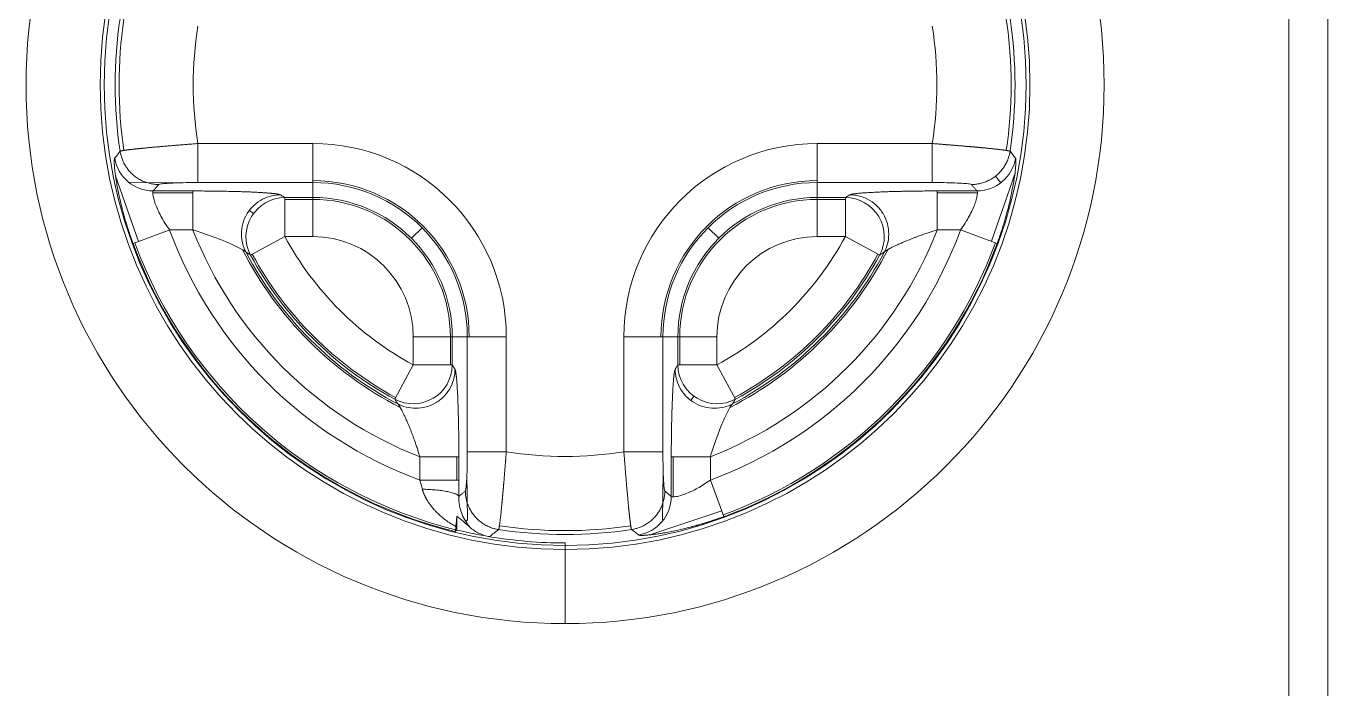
# Model space of a CAD drawing. Header units: millimetres. Extents: x 409 to 1151, y 1574 to 2099.
# Drawn here: x 667.93 to 684.74, y 1914.9 to 1923.46 of the extents above; entities that cross this region are included whole.
import ezdxf

# ---------------------------------------------------------------- set-up
doc = ezdxf.new("R2010")
doc.units = ezdxf.units.MM
doc.layers.add('core', color=7, linetype='Continuous', lineweight=20)

msp = doc.modelspace()

# ---------------------------------------------------------------- linework, layer by layer
at = {"layer": 'core', "linetype": 'Continuous'}
for p, q in [((684.233, 1906.561), (684.233, 1957.011)), ((684.738, 1957.011), (684.738, 1906.561)), ((671.634, 1921.947), (670.15, 1921.947)), ((671.634, 1921.443), (671.634, 1921.947)), ((678.146, 1921.443), (678.146, 1921.947)), ((679.63, 1921.947), (678.146, 1921.947)), ((669.087, 1921.53), (669.385, 1920.683)), ((680.698, 1921.563), (680.393, 1920.684)), ((680.446, 1921.525), (680.515, 1921.44)), ((669.265, 1921.44), (669.269, 1921.445)), ((669.87, 1921.438), (669.269, 1921.445)), ((669.573, 1921.334), (670.086, 1921.334)), ((670.086, 1921.334), (670.086, 1920.83)), ((671.634, 1921.443), (670.15, 1921.443)), ((671.634, 1921.443), (671.634, 1921.25)), ((679.63, 1921.443), (678.146, 1921.443)), ((678.146, 1921.25), (678.146, 1921.443)), ((679.694, 1921.334), (680.207, 1921.334)), ((670.086, 1921.309), (669.567, 1921.309)), ((671.272, 1921.25), (671.634, 1921.25)), ((671.272, 1921.25), (671.272, 1920.746)), ((671.272, 1921.225), (671.634, 1921.225)), ((671.634, 1921.25), (671.634, 1920.746)), ((678.146, 1921.25), (678.508, 1921.25)), ((678.146, 1921.25), (678.146, 1920.746)), ((678.146, 1921.225), (678.508, 1921.225)), ((678.566, 1921.284), (678.508, 1921.25)), ((678.508, 1921.25), (678.508, 1920.746)), ((680.213, 1921.309), (679.694, 1921.309)), ((670.868, 1921.044), (670.814, 1921.082)), ((669.313, 1920.657), (669.786, 1920.83)), ((669.786, 1920.83), (670.086, 1920.83)), ((673.044, 1920.859), (672.907, 1920.723)), ((676.736, 1920.859), (676.873, 1920.723)), ((679.994, 1920.83), (679.694, 1920.83)), ((680.467, 1920.657), (679.994, 1920.83)), ((670.829, 1920.506), (671.272, 1920.746)), ((671.272, 1920.746), (671.634, 1920.746)), ((678.146, 1920.746), (678.508, 1920.746)), ((678.951, 1920.506), (678.508, 1920.746)), ((673.434, 1919.45), (672.93, 1919.45)), ((672.93, 1919.45), (672.93, 1919.087)), ((673.409, 1919.45), (673.409, 1919.087)), ((673.627, 1919.45), (673.434, 1919.45)), ((673.434, 1919.45), (673.434, 1919.087)), ((673.627, 1917.965), (673.627, 1919.45)), ((674.131, 1919.45), (673.627, 1919.45)), ((674.131, 1917.965), (674.131, 1919.45)), ((675.649, 1919.45), (676.153, 1919.45)), ((675.649, 1919.45), (675.649, 1917.965)), ((676.346, 1919.45), (676.153, 1919.45)), ((676.153, 1919.45), (676.153, 1917.965)), ((676.346, 1919.087), (676.346, 1919.45)), ((676.346, 1919.45), (676.85, 1919.45)), ((676.371, 1919.087), (676.371, 1919.45)), ((676.85, 1919.087), (676.85, 1919.45)), ((672.691, 1918.644), (672.93, 1919.087)), ((673.434, 1919.087), (672.93, 1919.087)), ((673.469, 1919.03), (673.434, 1919.087)), ((676.346, 1919.087), (676.85, 1919.087)), ((677.09, 1918.644), (676.85, 1919.087)), ((676.552, 1918.684), (676.513, 1918.629)), ((673.015, 1917.601), (673.015, 1917.902)), ((673.494, 1917.601), (673.494, 1917.902)), ((673.519, 1917.601), (673.519, 1917.902)), ((676.261, 1917.388), (676.261, 1917.902)), ((676.261, 1917.902), (676.765, 1917.902)), ((676.286, 1917.902), (676.286, 1917.382)), ((676.765, 1917.601), (676.765, 1917.902)), ((673.623, 1917.686), (673.629, 1917.086)), ((676.157, 1917.703), (676.149, 1917.09)), ((676.939, 1917.128), (676.765, 1917.601)), ((673.494, 1917.134), (673.494, 1916.956)), ((676.912, 1917.202), (675.983, 1916.892)), ((673.629, 1917.086), (673.605, 1917.067)), ((676.158, 1917.083), (676.149, 1917.09)), ((674.89, 1916.754), (674.89, 1916.789)), ((674.89, 1916.754), (674.89, 1915.747))]:
    msp.add_line(p, q, dxfattribs=at)
for centre, radius, start, end in [((674.89, 1922.705), 6.959, 90, 270), ((674.89, 1922.705), 6.959, 270, 90), ((674.89, 1922.705), 6.001, 90, 270), ((674.89, 1922.705), 5.951, 90, 270), ((674.89, 1922.705), 6.001, 270, 90), ((674.89, 1922.705), 5.951, 270, 90), ((674.89, 1922.705), 5.808, 171.5011, 188.4989), ((674.89, 1922.705), 5.758, 171.5371, 188.4629), ((674.89, 1922.705), 5.758, 351.5371, 8.4629), ((674.89, 1922.705), 5.808, 351.5011, 8.4989), ((674.89, 1922.705), 4.8, 170.9044, 189.0956), ((674.89, 1922.705), 4.8, 350.9044, 9.0956), ((671.634, 1919.45), 2.497, 360, 90), ((678.146, 1919.45), 2.497, 90, 180), ((671.634, 1919.45), 2.018, 0, 90), ((671.634, 1919.45), 1.993, 360, 90), ((678.146, 1919.45), 2.018, 90, 180), ((678.146, 1919.45), 1.993, 90, 180), ((671.634, 1919.45), 1.8, 0, 90), ((671.634, 1919.45), 1.775, 0, 90), ((678.146, 1919.45), 1.8, 90, 180), ((678.146, 1919.45), 1.775, 90, 180), ((674.89, 1922.705), 5.438, 200.1702, 249.8298), ((674.89, 1922.705), 5.157, 201.3215, 248.6785), ((674.89, 1922.705), 5.157, 291.3215, 338.6785), ((674.89, 1922.705), 5.438, 290.1702, 339.8299), ((674.89, 1922.705), 5.942, 200.1702, 256.1599), ((674.89, 1922.705), 5.917, 200.1702, 256.1695), ((674.89, 1922.705), 4.115, 208.441, 241.559), ((671.634, 1919.45), 1.296, 0, 90), ((674.89, 1922.705), 4.115, 298.441, 331.559), ((678.146, 1919.45), 1.296, 90, 180), ((674.89, 1922.705), 5.917, 290.1702, 339.8298), ((674.89, 1922.705), 5.942, 290.1702, 339.8298), ((674.89, 1922.705), 4.678, 207.0733, 242.9272), ((674.89, 1922.705), 4.653, 207.6442, 242.3558), ((674.89, 1922.705), 4.618, 208.441, 241.559), ((674.89, 1922.705), 4.593, 208.441, 241.559), ((674.89, 1922.705), 4.678, 297.0733, 332.9272), ((674.89, 1922.705), 4.653, 297.6442, 332.3558), ((674.89, 1922.705), 4.593, 298.441, 331.559), ((674.89, 1922.705), 4.618, 298.441, 331.559), ((674.89, 1922.705), 4.8, 260.9044, 279.0956), ((674.89, 1922.705), 5.917, 256.3499, 260.5098), ((674.89, 1922.705), 5.808, 261.5011, 278.4989), ((674.89, 1922.705), 5.758, 261.5371, 278.4629), ((674.89, 1922.705), 5.917, 260.5098, 270)]:
    msp.add_arc(centre, radius, start, end, dxfattribs=at)
for centre, major_axis, ratio, start_param, end_param in [((669.573, 1921.838), (0.384, -0.327), 0.997643, 4.009004, 5.415774), ((680.207, 1921.838), (-0.384, -0.327), 0.997643, 0.867412, 2.274181), ((671.272, 1920.746), (0.258, 0.433), 0.994797, 0.5395, 2.602093), ((678.508, 1920.746), (0.258, -0.433), 0.994797, 0.5395, 2.602093), ((672.93, 1919.087), (-0.433, -0.258), 0.994797, 0.5395, 2.602093), ((676.85, 1919.087), (-0.433, 0.258), 0.994797, 0.5395, 2.602093), ((673.015, 1917.601), (-0.504, 0), 0.00003, 3.193953, 4.712389), ((675.757, 1917.388), (0.327, 0.384), 0.997643, 4.009004, 5.415774)]:
    msp.add_ellipse(centre, major_axis=major_axis, ratio=ratio, start_param=start_param, end_param=end_param, dxfattribs=at)
for points in [[(669.146, 1921.847), (669.122, 1921.817), (669.099, 1921.787), (669.075, 1921.757)], [(680.705, 1921.757), (680.681, 1921.787), (680.658, 1921.817), (680.634, 1921.847)], [(670.15, 1921.443), (670.097, 1921.443), (669.996, 1921.442), (669.854, 1921.438), (669.742, 1921.433), (669.666, 1921.426), (669.646, 1921.42), (669.644, 1921.418)], [(680.136, 1921.418), (680.134, 1921.42), (680.114, 1921.426), (680.039, 1921.433), (679.926, 1921.438), (679.784, 1921.442), (679.683, 1921.443), (679.63, 1921.443)], [(680.207, 1921.334), (680.2, 1921.343), (680.184, 1921.362), (680.16, 1921.389), (680.144, 1921.408), (680.136, 1921.418)], [(671.215, 1921.284), (671.221, 1921.28), (671.234, 1921.273), (671.253, 1921.261), (671.266, 1921.254), (671.272, 1921.25)], [(670.768, 1920.547), (670.775, 1920.542), (670.788, 1920.533), (670.809, 1920.52), (670.822, 1920.51), (670.829, 1920.506)], [(679.012, 1920.547), (679.002, 1920.54), (678.982, 1920.526), (678.961, 1920.513), (678.951, 1920.506)], [(676.311, 1919.03), (676.315, 1919.036), (676.323, 1919.049), (676.334, 1919.068), (676.342, 1919.081), (676.346, 1919.087)], [(672.731, 1918.584), (672.724, 1918.594), (672.711, 1918.614), (672.697, 1918.634), (672.691, 1918.644)], [(677.049, 1918.584), (677.053, 1918.59), (677.062, 1918.604), (677.076, 1918.624), (677.085, 1918.638), (677.09, 1918.644)], [(673.602, 1917.46), (673.605, 1917.462), (673.61, 1917.482), (673.617, 1917.557), (673.623, 1917.669), (673.627, 1917.811), (673.627, 1917.912), (673.627, 1917.965)], [(676.153, 1917.965), (676.153, 1917.912), (676.154, 1917.811), (676.157, 1917.669), (676.163, 1917.557), (676.17, 1917.482), (676.175, 1917.462), (676.178, 1917.46)], [(673.048, 1917.482), (673.043, 1917.502), (673.032, 1917.541), (673.021, 1917.581), (673.015, 1917.601)], [(673.518, 1917.387), (673.518, 1917.422), (673.519, 1917.492), (673.519, 1917.565), (673.519, 1917.601)], [(673.518, 1917.387), (673.527, 1917.395), (673.546, 1917.411), (673.574, 1917.435), (673.593, 1917.451), (673.602, 1917.46)], [(676.178, 1917.46), (676.192, 1917.447), (676.221, 1917.423), (676.248, 1917.399), (676.261, 1917.388)], [(673.494, 1917.134), (673.491, 1917.112), (673.487, 1917.067), (673.482, 1917.022), (673.48, 1916.999)], [(673.665, 1916.988), (673.636, 1917.014), (673.578, 1917.064), (673.521, 1917.111), (673.494, 1917.134)], [(673.494, 1916.956), (673.491, 1916.954), (673.485, 1916.95), (673.477, 1916.943), (673.472, 1916.939), (673.469, 1916.936)], [(673.915, 1916.87), (673.954, 1916.9), (673.993, 1916.931), (674.032, 1916.961)], [(675.748, 1916.961), (675.778, 1916.938), (675.809, 1916.914), (675.839, 1916.891)]]:
    msp.add_open_spline(points, degree=3, dxfattribs=at)
for points, degree, knots in [([(670.15, 1921.947), (670.14, 1921.946), (670.119, 1921.944), (670.088, 1921.942), (670.057, 1921.939), (670.026, 1921.937), (669.996, 1921.934), (669.966, 1921.932), (669.936, 1921.93), (669.906, 1921.927), (669.877, 1921.925), (669.849, 1921.922), (669.82, 1921.92), (669.792, 1921.918), (669.765, 1921.915), (669.738, 1921.913), (669.711, 1921.911), (669.685, 1921.909), (669.66, 1921.906), (669.635, 1921.904), (669.61, 1921.902), (669.587, 1921.9), (669.563, 1921.898), (669.541, 1921.896), (669.518, 1921.894), (669.497, 1921.892), (669.476, 1921.89), (669.458, 1921.888), (669.444, 1921.886), (669.432, 1921.885), (669.421, 1921.884), (669.41, 1921.883), (669.398, 1921.882), (669.388, 1921.881), (669.377, 1921.88), (669.366, 1921.879), (669.356, 1921.878), (669.346, 1921.877), (669.336, 1921.876), (669.327, 1921.875), (669.317, 1921.874), (669.308, 1921.872), (669.299, 1921.871), (669.291, 1921.871), (669.282, 1921.87), (669.274, 1921.869), (669.266, 1921.868), (669.258, 1921.867), (669.25, 1921.866), (669.243, 1921.865), (669.236, 1921.864), (669.229, 1921.863), (669.223, 1921.862), (669.217, 1921.861), (669.21, 1921.86), (669.205, 1921.86), (669.199, 1921.859), (669.194, 1921.858), (669.189, 1921.857), (669.184, 1921.856), (669.18, 1921.856), (669.175, 1921.855), (669.171, 1921.854), (669.168, 1921.853), (669.164, 1921.853), (669.161, 1921.852), (669.158, 1921.851), (669.156, 1921.851), (669.153, 1921.85), (669.151, 1921.849), (669.15, 1921.849), (669.148, 1921.848), (669.147, 1921.848), (669.146, 1921.847), (669.146, 1921.847)], 3, [0, 0, 0, 0, 0.020453, 0.040811, 0.061074, 0.08124, 0.101308, 0.121281, 0.141157, 0.160938, 0.180624, 0.200216, 0.219713, 0.239117, 0.258428, 0.277648, 0.296776, 0.315812, 0.334757, 0.353608, 0.372366, 0.39103, 0.409601, 0.428077, 0.446459, 0.464747, 0.482942, 0.501043, 0.511801, 0.522563, 0.533329, 0.5441, 0.554874, 0.565653, 0.576435, 0.587221, 0.598011, 0.608805, 0.619602, 0.630403, 0.641208, 0.652016, 0.662827, 0.673642, 0.684461, 0.695284, 0.70611, 0.71694, 0.727774, 0.738613, 0.749455, 0.760301, 0.771152, 0.782007, 0.792866, 0.803729, 0.814597, 0.825469, 0.836345, 0.847226, 0.858112, 0.869002, 0.879898, 0.890798, 0.901703, 0.912612, 0.923526, 0.934443, 0.945363, 0.956287, 0.967212, 0.97814, 0.98907, 1, 1, 1, 1]), ([(670.15, 1921.947), (670.15, 1921.915), (670.15, 1921.883), (670.15, 1921.82), (670.15, 1921.789), (670.15, 1921.73), (670.15, 1921.702), (670.15, 1921.648), (670.15, 1921.623), (670.15, 1921.576), (670.15, 1921.555), (670.15, 1921.518), (670.15, 1921.502), (670.15, 1921.475), (670.15, 1921.465), (670.15, 1921.449), (670.15, 1921.444), (670.15, 1921.443)], 3, [0, 0, 0, 0, 0.125, 0.125, 0.25, 0.25, 0.375, 0.375, 0.5, 0.5, 0.625, 0.625, 0.75, 0.75, 0.875, 0.875, 1, 1, 1, 1]), ([(680.634, 1921.847), (680.634, 1921.847), (680.632, 1921.848), (680.629, 1921.849), (680.625, 1921.851), (680.62, 1921.852), (680.614, 1921.853), (680.607, 1921.854), (680.599, 1921.856), (680.59, 1921.857), (680.58, 1921.859), (680.569, 1921.861), (680.557, 1921.862), (680.544, 1921.864), (680.53, 1921.866), (680.516, 1921.867), (680.5, 1921.869), (680.484, 1921.871), (680.467, 1921.873), (680.449, 1921.875), (680.43, 1921.877), (680.41, 1921.879), (680.39, 1921.881), (680.369, 1921.883), (680.347, 1921.885), (680.329, 1921.887), (680.315, 1921.889), (680.305, 1921.89), (680.294, 1921.89), (680.284, 1921.891), (680.274, 1921.892), (680.263, 1921.893), (680.252, 1921.894), (680.241, 1921.895), (680.23, 1921.896), (680.219, 1921.897), (680.208, 1921.899), (680.196, 1921.9), (680.185, 1921.901), (680.173, 1921.902), (680.161, 1921.903), (680.149, 1921.904), (680.137, 1921.905), (680.124, 1921.906), (680.112, 1921.907), (680.1, 1921.908), (680.087, 1921.909), (680.074, 1921.91), (680.061, 1921.911), (680.048, 1921.913), (680.035, 1921.914), (680.022, 1921.915), (680.008, 1921.916), (679.995, 1921.917), (679.981, 1921.918), (679.968, 1921.919), (679.954, 1921.92), (679.94, 1921.922), (679.926, 1921.923), (679.912, 1921.924), (679.898, 1921.925), (679.884, 1921.926), (679.869, 1921.927), (679.855, 1921.929), (679.84, 1921.93), (679.826, 1921.931), (679.811, 1921.932), (679.796, 1921.933), (679.781, 1921.935), (679.767, 1921.936), (679.752, 1921.937), (679.737, 1921.938), (679.722, 1921.939), (679.706, 1921.941), (679.691, 1921.942), (679.676, 1921.943), (679.661, 1921.944), (679.645, 1921.945), (679.635, 1921.946), (679.63, 1921.947)], 3, [0, 0, 0, 0, 0.020951, 0.041896, 0.062833, 0.083757, 0.104667, 0.125559, 0.146433, 0.16729, 0.18813, 0.208954, 0.229762, 0.250554, 0.271331, 0.292093, 0.31284, 0.333573, 0.354293, 0.374999, 0.395692, 0.416371, 0.437037, 0.457687, 0.478323, 0.498943, 0.507812, 0.516705, 0.525619, 0.534556, 0.543515, 0.552497, 0.561502, 0.570529, 0.579579, 0.588651, 0.597746, 0.606863, 0.616003, 0.625166, 0.634351, 0.643559, 0.652789, 0.662041, 0.671316, 0.680613, 0.689932, 0.699274, 0.708637, 0.718022, 0.72743, 0.736859, 0.74631, 0.755783, 0.765279, 0.774796, 0.784336, 0.793899, 0.803484, 0.813092, 0.822722, 0.832375, 0.842051, 0.85175, 0.861472, 0.871217, 0.880984, 0.890775, 0.900589, 0.910425, 0.920286, 0.930169, 0.940076, 0.950005, 0.959959, 0.969935, 0.979934, 0.989956, 1, 1, 1, 1]), ([(669.075, 1921.757), (669.075, 1921.756), (669.074, 1921.755), (669.073, 1921.752), (669.072, 1921.748), (669.072, 1921.743), (669.071, 1921.738), (669.071, 1921.733), (669.07, 1921.727), (669.07, 1921.721), (669.07, 1921.715), (669.07, 1921.709), (669.07, 1921.703), (669.071, 1921.698), (669.071, 1921.692), (669.071, 1921.687), (669.071, 1921.682), (669.072, 1921.678), (669.072, 1921.674), (669.072, 1921.671), (669.072, 1921.668), (669.072, 1921.666), (669.073, 1921.649), (669.076, 1921.615), (669.083, 1921.557), (669.092, 1921.497), (669.102, 1921.43), (669.116, 1921.353), (669.134, 1921.267), (669.155, 1921.177), (669.171, 1921.111), (669.182, 1921.07), (669.186, 1921.054), (669.191, 1921.038), (669.195, 1921.022), (669.199, 1921.006), (669.204, 1920.99), (669.209, 1920.974), (669.213, 1920.958), (669.218, 1920.941), (669.223, 1920.925), (669.228, 1920.909), (669.233, 1920.892), (669.238, 1920.876), (669.244, 1920.859), (669.249, 1920.842), (669.254, 1920.826), (669.26, 1920.809), (669.265, 1920.792), (669.271, 1920.775), (669.277, 1920.758), (669.283, 1920.741), (669.289, 1920.725), (669.295, 1920.708), (669.301, 1920.691), (669.307, 1920.674), (669.311, 1920.662), (669.313, 1920.657)], 3, [0, 0, 0, 0, 0.019271, 0.037692, 0.055265, 0.07199, 0.087869, 0.1029, 0.117083, 0.13042, 0.142908, 0.154548, 0.165338, 0.175278, 0.184367, 0.192603, 0.199985, 0.206511, 0.212181, 0.216994, 0.220948, 0.224043, 0.22628, 0.292502, 0.354037, 0.410858, 0.462895, 0.528893, 0.593627, 0.657075, 0.71917, 0.729719, 0.740289, 0.750879, 0.761488, 0.772116, 0.782763, 0.79343, 0.804117, 0.814825, 0.825554, 0.836304, 0.847075, 0.857868, 0.868682, 0.879517, 0.890374, 0.901251, 0.912149, 0.923067, 0.934004, 0.94496, 0.955935, 0.966927, 0.977935, 0.98896, 1, 1, 1, 1]), ([(680.467, 1920.657), (680.471, 1920.668), (680.48, 1920.691), (680.492, 1920.725), (680.503, 1920.758), (680.515, 1920.792), (680.526, 1920.826), (680.537, 1920.859), (680.547, 1920.892), (680.557, 1920.925), (680.567, 1920.958), (680.576, 1920.99), (680.585, 1921.022), (680.594, 1921.054), (680.608, 1921.106), (680.626, 1921.177), (680.646, 1921.267), (680.664, 1921.353), (680.676, 1921.422), (680.685, 1921.476), (680.691, 1921.516), (680.697, 1921.556), (680.701, 1921.595), (680.705, 1921.632), (680.707, 1921.654), (680.708, 1921.665), (680.708, 1921.666), (680.708, 1921.667), (680.708, 1921.668), (680.708, 1921.67), (680.708, 1921.671), (680.708, 1921.673), (680.708, 1921.674), (680.708, 1921.676), (680.709, 1921.678), (680.709, 1921.679), (680.709, 1921.681), (680.709, 1921.683), (680.709, 1921.686), (680.709, 1921.688), (680.709, 1921.69), (680.709, 1921.692), (680.709, 1921.695), (680.709, 1921.697), (680.71, 1921.7), (680.71, 1921.702), (680.71, 1921.705), (680.71, 1921.708), (680.71, 1921.71), (680.71, 1921.713), (680.71, 1921.716), (680.71, 1921.718), (680.71, 1921.721), (680.71, 1921.723), (680.71, 1921.726), (680.71, 1921.729), (680.71, 1921.731), (680.709, 1921.734), (680.709, 1921.736), (680.709, 1921.739), (680.709, 1921.741), (680.709, 1921.743), (680.708, 1921.745), (680.708, 1921.747), (680.708, 1921.749), (680.707, 1921.751), (680.707, 1921.752), (680.706, 1921.754), (680.706, 1921.755), (680.705, 1921.756), (680.705, 1921.757), (680.705, 1921.757)], 3, [0, 0, 0, 0, 0.022088, 0.044109, 0.066059, 0.087932, 0.109723, 0.131429, 0.153045, 0.17457, 0.196004, 0.217348, 0.238604, 0.259776, 0.280865, 0.342899, 0.406319, 0.471042, 0.537037, 0.571368, 0.607774, 0.646227, 0.686702, 0.729193, 0.773696, 0.774853, 0.776178, 0.777672, 0.779333, 0.781163, 0.783162, 0.785328, 0.787662, 0.790165, 0.792835, 0.795673, 0.798679, 0.801852, 0.805193, 0.808701, 0.812377, 0.81622, 0.82023, 0.824407, 0.828751, 0.833261, 0.837938, 0.842782, 0.847791, 0.852967, 0.858309, 0.863817, 0.869492, 0.875332, 0.881338, 0.88751, 0.893847, 0.900351, 0.90702, 0.913856, 0.920857, 0.928024, 0.935357, 0.942856, 0.950521, 0.958351, 0.966348, 0.974512, 0.982841, 0.991337, 1, 1, 1, 1]), ([(669.786, 1920.83), (669.742, 1920.89), (669.704, 1920.95), (669.657, 1921.036), (669.643, 1921.065), (669.619, 1921.119), (669.609, 1921.145), (669.592, 1921.192), (669.585, 1921.214), (669.575, 1921.254), (669.571, 1921.271), (669.567, 1921.3), (669.567, 1921.311), (669.568, 1921.327), (669.57, 1921.333), (669.573, 1921.334)], 3, [0, 0, 0, 0, 0.25, 0.25, 0.375, 0.375, 0.5, 0.5, 0.625, 0.625, 0.75, 0.75, 0.875, 0.875, 1, 1, 1, 1]), ([(669.644, 1921.418), (669.636, 1921.408), (669.619, 1921.389), (669.596, 1921.361), (669.58, 1921.343), (669.573, 1921.334)], 3, [0, 0, 0, 0, 0.333382, 0.666764, 1, 1, 1, 1]), ([(670.086, 1921.334), (670.304, 1921.334), (670.508, 1921.33), (670.716, 1921.326), (670.873, 1921.319), (671.026, 1921.311), (671.116, 1921.302), (671.199, 1921.293), (671.215, 1921.284)], 2, [0, 0, 0, 0.25, 0.25, 0.5, 0.5, 0.75, 0.75, 1, 1, 1]), ([(679.694, 1921.334), (679.683, 1921.334), (679.661, 1921.334), (679.628, 1921.334), (679.594, 1921.334), (679.56, 1921.334), (679.525, 1921.334), (679.49, 1921.333), (679.454, 1921.333), (679.418, 1921.333), (679.382, 1921.332), (679.345, 1921.332), (679.308, 1921.331), (679.267, 1921.33), (679.22, 1921.329), (679.165, 1921.328), (679.104, 1921.326), (679.035, 1921.324), (678.968, 1921.321), (678.895, 1921.318), (678.826, 1921.314), (678.759, 1921.31), (678.706, 1921.306), (678.673, 1921.303), (678.656, 1921.301), (678.648, 1921.3), (678.64, 1921.299), (678.633, 1921.299), (678.626, 1921.298), (678.62, 1921.297), (678.614, 1921.296), (678.609, 1921.295), (678.603, 1921.294), (678.598, 1921.293), (678.594, 1921.293), (678.589, 1921.292), (678.586, 1921.291), (678.582, 1921.29), (678.579, 1921.289), (678.576, 1921.288), (678.573, 1921.287), (678.571, 1921.287), (678.569, 1921.286), (678.567, 1921.285), (678.566, 1921.284), (678.566, 1921.284)], 3, [0, 0, 0, 0, 0.020141, 0.040663, 0.061559, 0.082828, 0.104474, 0.126499, 0.148906, 0.171698, 0.194876, 0.21844, 0.24239, 0.266724, 0.299114, 0.336699, 0.379497, 0.427531, 0.485291, 0.532129, 0.603081, 0.667879, 0.726483, 0.778852, 0.790339, 0.801733, 0.813035, 0.824243, 0.835357, 0.846377, 0.857302, 0.868133, 0.878867, 0.889505, 0.900045, 0.910487, 0.920831, 0.931075, 0.941219, 0.951264, 0.96121, 0.971057, 0.980804, 0.990452, 1, 1, 1, 1]), ([(680.207, 1921.334), (680.21, 1921.333), (680.212, 1921.327), (680.214, 1921.311), (680.213, 1921.3), (680.209, 1921.271), (680.206, 1921.254), (680.195, 1921.215), (680.189, 1921.192), (680.172, 1921.145), (680.161, 1921.119), (680.137, 1921.065), (680.123, 1921.037), (680.076, 1920.95), (680.038, 1920.89), (679.994, 1920.83)], 3, [0, 0, 0, 0, 0.125, 0.125, 0.25, 0.25, 0.375, 0.375, 0.5, 0.5, 0.625, 0.625, 0.75, 0.75, 1, 1, 1, 1]), ([(671.215, 1921.284), (671.179, 1921.284), (671.141, 1921.28), (671.063, 1921.262), (671.024, 1921.248), (670.946, 1921.207), (670.908, 1921.181), (670.841, 1921.118), (670.81, 1921.082), (670.761, 1921.001), (670.742, 1920.957), (670.718, 1920.867), (670.712, 1920.822), (670.712, 1920.734), (670.718, 1920.692), (670.738, 1920.614), (670.752, 1920.579), (670.768, 1920.547)], 3, [0, 0, 0, 0, 0.125, 0.125, 0.25, 0.25, 0.375, 0.375, 0.5, 0.5, 0.625, 0.625, 0.75, 0.75, 0.875, 0.875, 1, 1, 1, 1]), ([(679.012, 1920.547), (679.028, 1920.579), (679.042, 1920.614), (679.062, 1920.692), (679.068, 1920.734), (679.068, 1920.822), (679.062, 1920.867), (679.038, 1920.957), (679.019, 1921.001), (678.97, 1921.082), (678.94, 1921.118), (678.872, 1921.181), (678.834, 1921.207), (678.757, 1921.248), (678.717, 1921.262), (678.639, 1921.28), (678.601, 1921.284), (678.566, 1921.284)], 3, [0, 0, 0, 0, 0.125, 0.125, 0.25, 0.25, 0.375, 0.375, 0.5, 0.5, 0.625, 0.625, 0.75, 0.75, 0.875, 0.875, 1, 1, 1, 1]), ([(670.086, 1920.83), (670.091, 1920.829), (670.163, 1920.807), (670.301, 1920.762), (670.486, 1920.69), (670.637, 1920.623), (670.733, 1920.573), (670.763, 1920.553), (670.768, 1920.547)], 3, [0, 0, 0, 0, 0.017005, 0.233618, 0.451007, 0.658469, 0.849308, 1, 1, 1, 1]), ([(679.694, 1920.83), (679.685, 1920.828), (679.669, 1920.823), (679.643, 1920.815), (679.617, 1920.807), (679.59, 1920.798), (679.562, 1920.789), (679.535, 1920.78), (679.507, 1920.77), (679.478, 1920.76), (679.446, 1920.748), (679.41, 1920.735), (679.372, 1920.72), (679.326, 1920.702), (679.279, 1920.683), (679.228, 1920.661), (679.182, 1920.64), (679.141, 1920.621), (679.106, 1920.604), (679.085, 1920.592), (679.072, 1920.586), (679.066, 1920.582), (679.061, 1920.579), (679.056, 1920.577), (679.051, 1920.574), (679.046, 1920.571), (679.042, 1920.568), (679.038, 1920.566), (679.034, 1920.563), (679.03, 1920.561), (679.027, 1920.559), (679.024, 1920.557), (679.021, 1920.555), (679.019, 1920.553), (679.017, 1920.551), (679.015, 1920.55), (679.013, 1920.548), (679.012, 1920.547), (679.012, 1920.547)], 3, [0, 0, 0, 0, 0.027768, 0.05628, 0.085532, 0.115522, 0.146246, 0.177702, 0.209885, 0.242793, 0.276422, 0.323447, 0.370341, 0.417106, 0.492638, 0.553515, 0.624054, 0.688375, 0.746634, 0.798993, 0.811356, 0.823562, 0.835611, 0.847509, 0.859258, 0.870861, 0.882321, 0.893642, 0.904828, 0.915881, 0.926806, 0.937605, 0.948284, 0.958845, 0.969293, 0.979632, 0.989866, 1, 1, 1, 1]), ([(672.731, 1918.584), (672.763, 1918.567), (672.799, 1918.553), (672.877, 1918.533), (672.919, 1918.527), (673.006, 1918.527), (673.052, 1918.533), (673.141, 1918.558), (673.185, 1918.577), (673.266, 1918.626), (673.303, 1918.656), (673.366, 1918.724), (673.392, 1918.762), (673.432, 1918.839), (673.446, 1918.879), (673.465, 1918.956), (673.469, 1918.994), (673.469, 1919.03)], 3, [0, 0, 0, 0, 0.125, 0.125, 0.25, 0.25, 0.375, 0.375, 0.5, 0.5, 0.625, 0.625, 0.75, 0.75, 0.875, 0.875, 1, 1, 1, 1]), ([(673.519, 1917.902), (673.519, 1917.913), (673.519, 1917.935), (673.519, 1917.968), (673.519, 1918.001), (673.518, 1918.036), (673.518, 1918.071), (673.518, 1918.106), (673.518, 1918.141), (673.517, 1918.177), (673.517, 1918.214), (673.516, 1918.25), (673.515, 1918.287), (673.515, 1918.328), (673.514, 1918.375), (673.512, 1918.431), (673.511, 1918.492), (673.508, 1918.56), (673.506, 1918.627), (673.503, 1918.7), (673.499, 1918.77), (673.495, 1918.837), (673.491, 1918.89), (673.488, 1918.922), (673.486, 1918.94), (673.485, 1918.948), (673.484, 1918.955), (673.483, 1918.962), (673.482, 1918.969), (673.481, 1918.975), (673.481, 1918.981), (673.48, 1918.987), (673.479, 1918.992), (673.478, 1918.997), (673.477, 1919.002), (673.476, 1919.006), (673.475, 1919.01), (673.475, 1919.014), (673.474, 1919.017), (673.473, 1919.02), (673.472, 1919.022), (673.471, 1919.025), (673.47, 1919.027), (673.47, 1919.029), (673.469, 1919.03), (673.469, 1919.03)], 3, [0, 0, 0, 0, 0.020141, 0.040663, 0.061559, 0.082828, 0.104474, 0.126499, 0.148906, 0.171698, 0.194876, 0.21844, 0.24239, 0.266724, 0.299114, 0.336699, 0.379497, 0.427531, 0.485291, 0.532129, 0.603081, 0.667879, 0.726483, 0.778852, 0.790339, 0.801733, 0.813035, 0.824243, 0.835357, 0.846377, 0.857302, 0.868133, 0.878867, 0.889505, 0.900045, 0.910487, 0.920831, 0.931075, 0.941219, 0.951264, 0.96121, 0.971057, 0.980804, 0.990452, 1, 1, 1, 1]), ([(676.261, 1917.902), (676.261, 1918.12), (676.265, 1918.324), (676.27, 1918.531), (676.277, 1918.689), (676.284, 1918.842), (676.293, 1918.931), (676.302, 1919.015), (676.311, 1919.03)], 2, [0, 0, 0, 0.25, 0.25, 0.5, 0.5, 0.75, 0.75, 1, 1, 1]), ([(676.311, 1919.03), (676.312, 1918.994), (676.316, 1918.956), (676.334, 1918.879), (676.348, 1918.839), (676.388, 1918.762), (676.414, 1918.724), (676.477, 1918.656), (676.514, 1918.626), (676.595, 1918.577), (676.639, 1918.558), (676.728, 1918.533), (676.774, 1918.527), (676.861, 1918.527), (676.904, 1918.533), (676.981, 1918.553), (677.017, 1918.567), (677.049, 1918.584)], 3, [0, 0, 0, 0, 0.125, 0.125, 0.25, 0.25, 0.375, 0.375, 0.5, 0.5, 0.625, 0.625, 0.75, 0.75, 0.875, 0.875, 1, 1, 1, 1]), ([(673.015, 1917.902), (673.013, 1917.91), (673.007, 1917.927), (672.999, 1917.953), (672.991, 1917.979), (672.983, 1918.006), (672.974, 1918.033), (672.964, 1918.061), (672.955, 1918.089), (672.944, 1918.117), (672.933, 1918.15), (672.919, 1918.185), (672.905, 1918.224), (672.887, 1918.269), (672.867, 1918.317), (672.845, 1918.368), (672.825, 1918.413), (672.805, 1918.455), (672.788, 1918.489), (672.777, 1918.511), (672.77, 1918.524), (672.767, 1918.529), (672.764, 1918.535), (672.761, 1918.54), (672.758, 1918.545), (672.756, 1918.549), (672.753, 1918.554), (672.75, 1918.558), (672.748, 1918.562), (672.746, 1918.565), (672.744, 1918.568), (672.741, 1918.571), (672.739, 1918.574), (672.738, 1918.577), (672.736, 1918.579), (672.734, 1918.581), (672.733, 1918.582), (672.732, 1918.583), (672.731, 1918.584)], 3, [0, 0, 0, 0, 0.027768, 0.05628, 0.085532, 0.115522, 0.146246, 0.177702, 0.209885, 0.242793, 0.276421, 0.323447, 0.370341, 0.417106, 0.492638, 0.553515, 0.624054, 0.688375, 0.746634, 0.798993, 0.811356, 0.823561, 0.835611, 0.847509, 0.859258, 0.870861, 0.882321, 0.893642, 0.904828, 0.915881, 0.926806, 0.937605, 0.948284, 0.958845, 0.969293, 0.979632, 0.989866, 1, 1, 1, 1]), ([(676.765, 1917.902), (676.767, 1917.907), (676.788, 1917.978), (676.834, 1918.117), (676.905, 1918.302), (676.972, 1918.453), (677.023, 1918.549), (677.043, 1918.578), (677.049, 1918.584)], 3, [0, 0, 0, 0, 0.017006, 0.233618, 0.451007, 0.65847, 0.849308, 1, 1, 1, 1]), ([(674.032, 1916.961), (674.032, 1916.962), (674.033, 1916.963), (674.034, 1916.966), (674.035, 1916.97), (674.036, 1916.975), (674.038, 1916.982), (674.039, 1916.989), (674.04, 1916.997), (674.042, 1917.006), (674.044, 1917.016), (674.045, 1917.027), (674.047, 1917.039), (674.048, 1917.051), (674.05, 1917.065), (674.052, 1917.08), (674.054, 1917.095), (674.056, 1917.112), (674.058, 1917.129), (674.06, 1917.147), (674.062, 1917.166), (674.064, 1917.185), (674.066, 1917.206), (674.068, 1917.227), (674.07, 1917.249), (674.072, 1917.267), (674.073, 1917.281), (674.074, 1917.291), (674.075, 1917.301), (674.076, 1917.312), (674.077, 1917.322), (674.078, 1917.333), (674.079, 1917.343), (674.08, 1917.354), (674.081, 1917.365), (674.082, 1917.377), (674.083, 1917.388), (674.084, 1917.399), (674.085, 1917.411), (674.086, 1917.423), (674.087, 1917.435), (674.088, 1917.447), (674.089, 1917.459), (674.091, 1917.471), (674.092, 1917.483), (674.093, 1917.496), (674.094, 1917.509), (674.095, 1917.521), (674.096, 1917.534), (674.097, 1917.547), (674.098, 1917.56), (674.099, 1917.574), (674.101, 1917.587), (674.102, 1917.601), (674.103, 1917.614), (674.104, 1917.628), (674.105, 1917.642), (674.106, 1917.655), (674.107, 1917.669), (674.109, 1917.684), (674.11, 1917.698), (674.111, 1917.712), (674.112, 1917.726), (674.113, 1917.741), (674.114, 1917.755), (674.116, 1917.77), (674.117, 1917.784), (674.118, 1917.799), (674.119, 1917.814), (674.12, 1917.829), (674.122, 1917.844), (674.123, 1917.859), (674.124, 1917.874), (674.125, 1917.889), (674.126, 1917.904), (674.128, 1917.92), (674.129, 1917.935), (674.13, 1917.95), (674.131, 1917.96), (674.131, 1917.965)], 3, [0, 0, 0, 0, 0.020951, 0.041896, 0.062833, 0.083757, 0.104667, 0.125559, 0.146433, 0.16729, 0.18813, 0.208954, 0.229762, 0.250554, 0.271331, 0.292093, 0.31284, 0.333573, 0.354293, 0.374999, 0.395692, 0.416371, 0.437037, 0.457687, 0.478323, 0.498943, 0.507812, 0.516705, 0.525619, 0.534556, 0.543515, 0.552497, 0.561502, 0.570529, 0.579579, 0.588651, 0.597746, 0.606863, 0.616003, 0.625166, 0.634351, 0.643559, 0.652789, 0.662041, 0.671316, 0.680613, 0.689932, 0.699274, 0.708637, 0.718022, 0.72743, 0.736859, 0.74631, 0.755783, 0.765279, 0.774796, 0.784336, 0.793899, 0.803484, 0.813092, 0.822722, 0.832375, 0.842051, 0.85175, 0.861472, 0.871217, 0.880984, 0.890775, 0.900589, 0.910425, 0.920286, 0.930169, 0.940076, 0.950005, 0.959959, 0.969935, 0.979934, 0.989956, 1, 1, 1, 1]), ([(675.649, 1917.965), (675.681, 1917.965), (675.713, 1917.965), (675.775, 1917.965), (675.806, 1917.965), (675.866, 1917.965), (675.894, 1917.965), (675.948, 1917.965), (675.973, 1917.965), (676.019, 1917.965), (676.04, 1917.965), (676.078, 1917.965), (676.094, 1917.965), (676.12, 1917.965), (676.131, 1917.965), (676.146, 1917.965), (676.151, 1917.965), (676.153, 1917.965)], 3, [0, 0, 0, 0, 0.125, 0.125, 0.25, 0.25, 0.375, 0.375, 0.5, 0.5, 0.625, 0.625, 0.75, 0.75, 0.875, 0.875, 1, 1, 1, 1]), ([(675.649, 1917.965), (675.65, 1917.955), (675.651, 1917.934), (675.654, 1917.903), (675.656, 1917.872), (675.659, 1917.842), (675.661, 1917.811), (675.664, 1917.781), (675.666, 1917.751), (675.668, 1917.722), (675.671, 1917.693), (675.673, 1917.664), (675.676, 1917.636), (675.678, 1917.608), (675.68, 1917.58), (675.682, 1917.553), (675.685, 1917.527), (675.687, 1917.501), (675.689, 1917.475), (675.691, 1917.45), (675.694, 1917.426), (675.696, 1917.402), (675.698, 1917.379), (675.7, 1917.356), (675.702, 1917.334), (675.704, 1917.312), (675.706, 1917.291), (675.708, 1917.274), (675.709, 1917.259), (675.71, 1917.248), (675.711, 1917.236), (675.712, 1917.225), (675.714, 1917.214), (675.715, 1917.203), (675.716, 1917.192), (675.717, 1917.182), (675.718, 1917.172), (675.719, 1917.162), (675.72, 1917.152), (675.721, 1917.142), (675.722, 1917.133), (675.723, 1917.124), (675.724, 1917.115), (675.725, 1917.106), (675.726, 1917.097), (675.727, 1917.089), (675.728, 1917.081), (675.729, 1917.073), (675.73, 1917.066), (675.731, 1917.059), (675.732, 1917.052), (675.733, 1917.045), (675.733, 1917.038), (675.734, 1917.032), (675.735, 1917.026), (675.736, 1917.02), (675.737, 1917.015), (675.738, 1917.009), (675.738, 1917.004), (675.739, 1916.999), (675.74, 1916.995), (675.741, 1916.991), (675.741, 1916.987), (675.742, 1916.983), (675.743, 1916.98), (675.744, 1916.977), (675.744, 1916.974), (675.745, 1916.971), (675.746, 1916.969), (675.746, 1916.967), (675.747, 1916.965), (675.747, 1916.963), (675.748, 1916.962), (675.748, 1916.962), (675.748, 1916.961)], 3, [0, 0, 0, 0, 0.020453, 0.040811, 0.061074, 0.08124, 0.101308, 0.121281, 0.141157, 0.160938, 0.180624, 0.200216, 0.219713, 0.239117, 0.258428, 0.277648, 0.296776, 0.315812, 0.334757, 0.353608, 0.372366, 0.39103, 0.409601, 0.428077, 0.446459, 0.464747, 0.482942, 0.501043, 0.511801, 0.522563, 0.533329, 0.5441, 0.554874, 0.565653, 0.576435, 0.587221, 0.598011, 0.608805, 0.619602, 0.630403, 0.641208, 0.652016, 0.662827, 0.673642, 0.684461, 0.695283, 0.70611, 0.71694, 0.727774, 0.738613, 0.749455, 0.760301, 0.771152, 0.782007, 0.792866, 0.803729, 0.814597, 0.825469, 0.836345, 0.847226, 0.858112, 0.869002, 0.879898, 0.890798, 0.901703, 0.912612, 0.923526, 0.934443, 0.945363, 0.956287, 0.967212, 0.97814, 0.98907, 1, 1, 1, 1]), ([(673.048, 1917.482), (673.075, 1917.482), (673.103, 1917.481), (673.16, 1917.477), (673.189, 1917.475), (673.245, 1917.47), (673.272, 1917.467), (673.325, 1917.46), (673.349, 1917.456), (673.394, 1917.447), (673.415, 1917.442), (673.45, 1917.431), (673.465, 1917.426), (673.49, 1917.415), (673.499, 1917.409), (673.512, 1917.398), (673.516, 1917.393), (673.518, 1917.387)], 3, [0, 0, 0, 0, 0.125, 0.125, 0.25, 0.25, 0.375, 0.375, 0.5, 0.5, 0.625, 0.625, 0.75, 0.75, 0.875, 0.875, 1, 1, 1, 1]), ([(673.48, 1916.999), (673.47, 1917.005), (673.45, 1917.017), (673.42, 1917.035), (673.392, 1917.053), (673.365, 1917.072), (673.34, 1917.091), (673.315, 1917.11), (673.292, 1917.129), (673.271, 1917.148), (673.25, 1917.167), (673.231, 1917.186), (673.215, 1917.202), (673.202, 1917.216), (673.192, 1917.227), (673.183, 1917.238), (673.173, 1917.249), (673.164, 1917.26), (673.156, 1917.271), (673.148, 1917.283), (673.14, 1917.294), (673.132, 1917.305), (673.124, 1917.316), (673.117, 1917.326), (673.111, 1917.337), (673.104, 1917.348), (673.098, 1917.359), (673.092, 1917.37), (673.087, 1917.38), (673.082, 1917.391), (673.077, 1917.401), (673.072, 1917.412), (673.068, 1917.422), (673.064, 1917.432), (673.06, 1917.443), (673.056, 1917.453), (673.053, 1917.463), (673.05, 1917.472), (673.048, 1917.479), (673.048, 1917.482)], 3, [0, 0, 0, 0, 0.05548, 0.10931, 0.161494, 0.212038, 0.260949, 0.308236, 0.353905, 0.397966, 0.44043, 0.481307, 0.520609, 0.543454, 0.56592, 0.58801, 0.609726, 0.631072, 0.652051, 0.672664, 0.692916, 0.712809, 0.732348, 0.751534, 0.770373, 0.788867, 0.807022, 0.82484, 0.842326, 0.859484, 0.87632, 0.892837, 0.909041, 0.924938, 0.940532, 0.955829, 0.970835, 0.985557, 1, 1, 1, 1]), ([(676.765, 1917.601), (676.762, 1917.599), (676.707, 1917.559), (676.602, 1917.492), (676.462, 1917.426), (676.354, 1917.391), (676.283, 1917.38), (676.264, 1917.384), (676.261, 1917.388), (676.261, 1917.388)], 3, [0, 0, 0, 0, 0.011371, 0.232829, 0.43846, 0.631727, 0.817229, 0.999228, 1, 1, 1, 1]), ([(673.665, 1916.988), (673.644, 1917.011), (673.625, 1917.036), (673.59, 1917.091), (673.574, 1917.121), (673.554, 1917.171), (673.548, 1917.188), (673.537, 1917.224), (673.532, 1917.243), (673.525, 1917.282), (673.522, 1917.302), (673.518, 1917.344), (673.517, 1917.365), (673.518, 1917.387)], 3, [0, 0, 0, 0, 0.25, 0.25, 0.5, 0.5, 0.625, 0.625, 0.75, 0.75, 0.875, 0.875, 1, 1, 1, 1]), ([(675.839, 1916.891), (675.839, 1916.89), (675.841, 1916.89), (675.844, 1916.888), (675.848, 1916.888), (675.853, 1916.887), (675.858, 1916.886), (675.863, 1916.886), (675.869, 1916.886), (675.875, 1916.886), (675.881, 1916.886), (675.887, 1916.886), (675.893, 1916.886), (675.899, 1916.886), (675.904, 1916.886), (675.909, 1916.887), (675.914, 1916.887), (675.918, 1916.887), (675.922, 1916.887), (675.925, 1916.887), (675.928, 1916.888), (675.93, 1916.888), (675.947, 1916.889), (675.981, 1916.892), (676.038, 1916.899), (676.098, 1916.907), (676.166, 1916.918), (676.242, 1916.932), (676.329, 1916.95), (676.418, 1916.97), (676.484, 1916.987), (676.525, 1916.997), (676.541, 1917.002), (676.557, 1917.006), (676.573, 1917.01), (676.589, 1917.015), (676.605, 1917.019), (676.621, 1917.024), (676.637, 1917.029), (676.654, 1917.034), (676.67, 1917.039), (676.687, 1917.044), (676.703, 1917.049), (676.72, 1917.054), (676.736, 1917.059), (676.753, 1917.064), (676.77, 1917.07), (676.787, 1917.075), (676.803, 1917.081), (676.82, 1917.087), (676.837, 1917.092), (676.854, 1917.098), (676.871, 1917.104), (676.888, 1917.11), (676.905, 1917.116), (676.922, 1917.122), (676.933, 1917.126), (676.939, 1917.128)], 3, [0, 0, 0, 0, 0.019462, 0.038056, 0.055783, 0.072646, 0.088642, 0.103774, 0.118041, 0.131442, 0.143977, 0.155645, 0.166446, 0.176379, 0.185441, 0.193633, 0.200953, 0.207399, 0.21297, 0.217665, 0.221484, 0.224425, 0.22649, 0.292618, 0.3541, 0.410911, 0.462979, 0.528947, 0.593618, 0.65697, 0.718938, 0.729492, 0.740067, 0.750662, 0.761277, 0.771911, 0.782565, 0.793238, 0.803932, 0.814648, 0.825384, 0.836142, 0.846921, 0.857723, 0.868546, 0.87939, 0.890257, 0.901144, 0.912052, 0.92298, 0.933929, 0.944897, 0.955883, 0.966887, 0.977909, 0.988947, 1, 1, 1, 1]), ([(673.48, 1916.999), (673.479, 1916.989), (673.478, 1916.981), (673.477, 1916.966), (673.476, 1916.96), (673.473, 1916.944), (673.471, 1916.938), (673.469, 1916.936)], 3, [0, 0, 0, 0, 0.25, 0.25, 0.5, 0.5, 1, 1, 1, 1]), ([(673.915, 1916.87), (673.891, 1916.874), (673.869, 1916.879), (673.824, 1916.893), (673.802, 1916.902), (673.739, 1916.932), (673.7, 1916.957), (673.665, 1916.988)], 3, [0, 0, 0, 0, 0.25, 0.25, 0.5, 0.5, 1, 1, 1, 1])]:
    msp.add_open_spline(points, degree=degree, knots=knots, dxfattribs=at)
for points, weights in [([(669.146, 1921.847), (669.185, 1921.587), (669.385, 1921.418), (669.644, 1921.418)], [1.11766760804, 0.947993961928, 0.961819071323, 1.15914293622]), ([(679.63, 1921.947), (679.63, 1921.663), (679.63, 1921.458), (679.63, 1921.443)], [1.15917077649, 0.94695029283, 0.94694307475, 1.15914912225]), ([(680.634, 1921.847), (680.595, 1921.589), (680.397, 1921.418), (680.136, 1921.418)], [1.13744365203, 0.954185449246, 0.954185449322, 1.13744365226]), ([(679.694, 1920.83), (679.694, 1921.101), (679.694, 1921.319), (679.694, 1921.334)], [1.31607474157, 1.01081430029, 0.926665968162, 1.06362974518]), ([(674.131, 1917.965), (673.848, 1917.965), (673.642, 1917.965), (673.627, 1917.965)], [1.15917077649, 0.946950292831, 0.946943074747, 1.15914912224]), ([(673.015, 1917.902), (673.286, 1917.902), (673.503, 1917.902), (673.519, 1917.902)], [1.31607474169, 1.01081430031, 0.926665968144, 1.06362974518]), ([(674.032, 1916.961), (673.774, 1917), (673.603, 1917.198), (673.602, 1917.46)], [1.13744365204, 0.954185449259, 0.954185449321, 1.13744365223]), ([(675.748, 1916.961), (676.008, 1917.001), (676.177, 1917.2), (676.178, 1917.46)], [1.11766760799, 0.947993961943, 0.961819071339, 1.15914293618])]:
    msp.add_rational_spline(points, weights, degree=3, dxfattribs=at)

doc.saveas('drawing.dxf')
